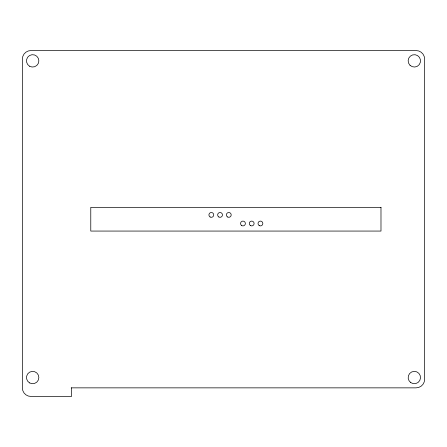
<?xml version="1.0" encoding="UTF-8"?>
<svg xmlns="http://www.w3.org/2000/svg" width="447" height="447" viewBox="0 0 447 447"><rect width="100%" height="100%" fill="white"/><g stroke="black" fill="none" stroke-linecap="round" stroke-linejoin="round"><path stroke-width="0.67" d="M71.229 387.856L416.056 387.856A8.594 8.594 0 0 0 424.65 379.263L424.65 59.144A8.594 8.594 0 0 0 416.056 50.545L30.944 50.545A8.594 8.594 0 0 0 22.35 59.144L22.35 387.856A8.594 8.594 0 0 0 30.944 396.455L71.52 396.455L71.52 387.856M380.984 207.341L90.775 207.341L90.775 231.065L380.984 231.065L380.984 207.341M410.072 65.346A6.191 6.191 0 0 0 420.353 62.312A6.191 6.191 0 0 0 412.581 54.925A6.191 6.191 0 0 0 410.072 65.346M410.787 382.615A6.191 6.191 0 0 0 420.498 378.078A6.191 6.191 0 0 0 411.715 371.938A6.191 6.191 0 0 0 410.787 382.615M29.569 66.223A6.191 6.191 0 0 0 38.855 60.859A6.191 6.191 0 0 0 29.569 55.501A6.191 6.191 0 0 0 29.569 66.223M29.569 382.906A6.191 6.191 0 0 0 38.855 377.542A6.191 6.191 0 0 0 29.569 372.183A6.191 6.191 0 0 0 29.569 382.906M210.124 216.991A2.408 2.408 0 0 0 213.733 214.906A2.408 2.408 0 0 0 210.124 212.817A2.408 2.408 0 0 0 210.124 216.991M218.857 216.991A2.408 2.408 0 0 0 222.466 214.906A2.408 2.408 0 0 0 218.857 212.817A2.408 2.408 0 0 0 218.857 216.991M227.579 216.979A2.408 2.408 0 0 0 231.2 214.918A2.408 2.408 0 0 0 227.601 212.811A2.408 2.408 0 0 0 227.579 216.979M241.436 225.361A2.408 2.408 0 0 0 245.336 223.891A2.408 2.408 0 0 0 242.118 221.248A2.408 2.408 0 0 0 241.436 225.361M250.493 225.584A2.408 2.408 0 0 0 254.103 223.5A2.408 2.408 0 0 0 250.493 221.416A2.408 2.408 0 0 0 250.493 225.584M259.226 225.584A2.408 2.408 0 0 0 262.836 223.5A2.408 2.408 0 0 0 259.226 221.416A2.408 2.408 0 0 0 259.226 225.584"/></g></svg>
